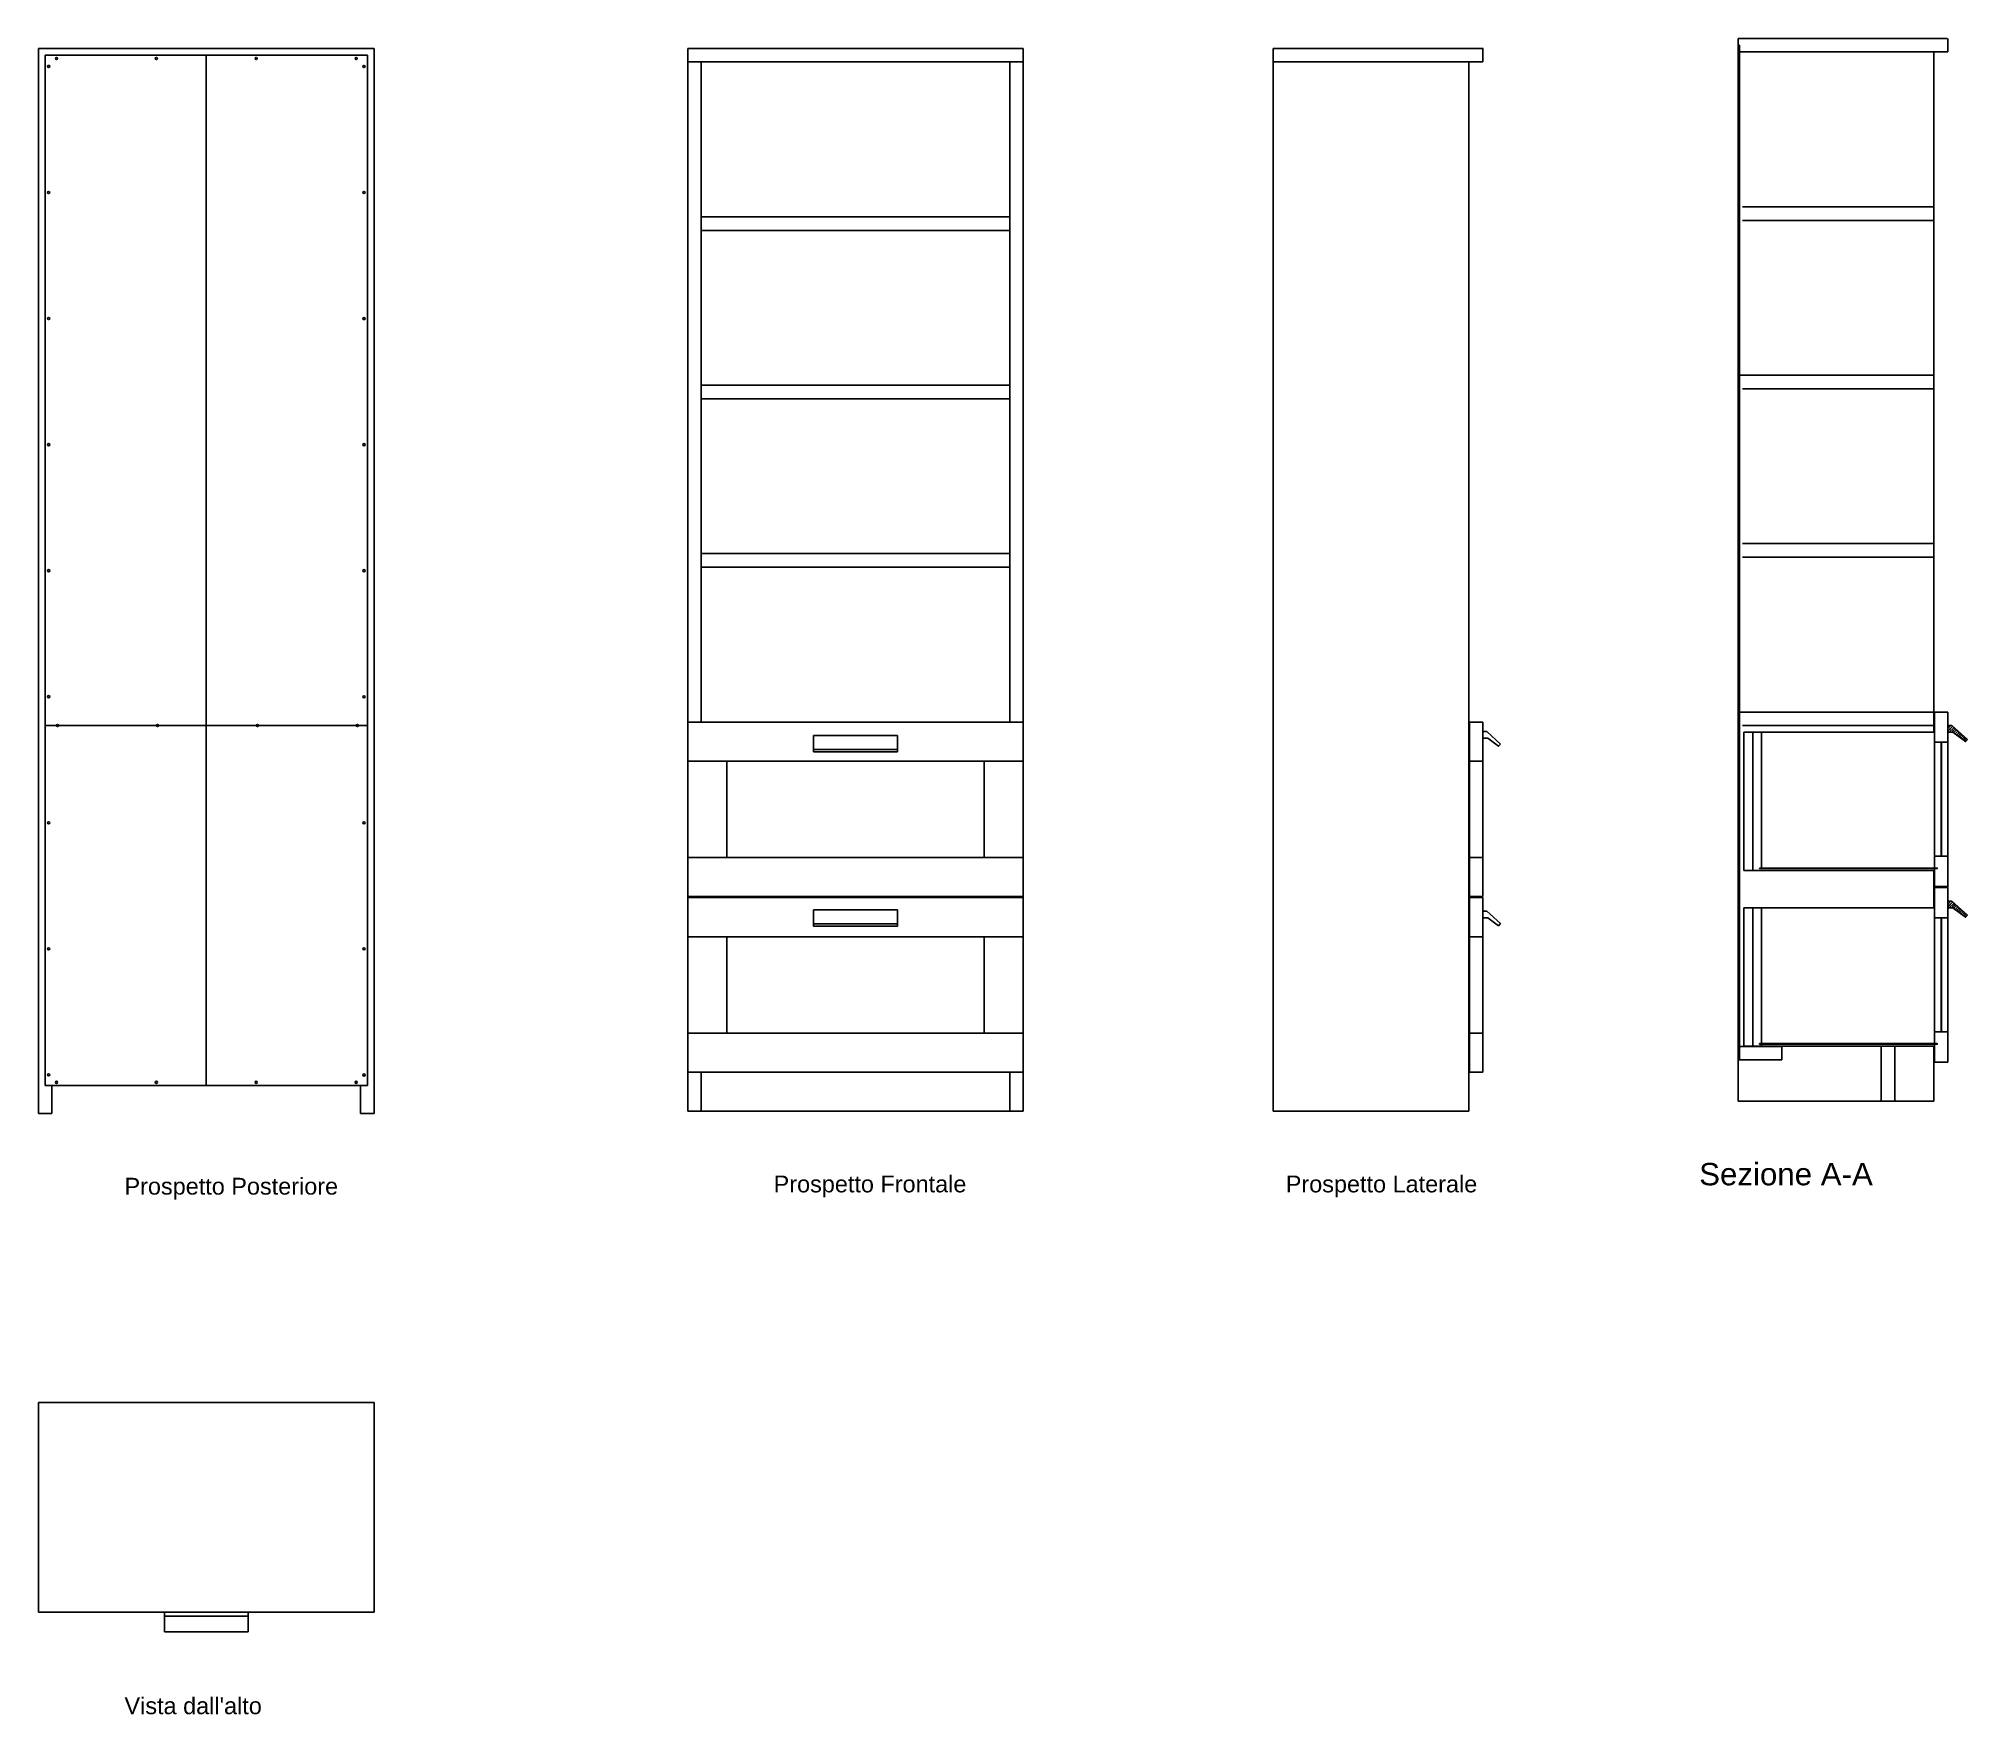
# Model space of a CAD drawing. Header units: millimetres. Extents: x 1805 to 5254, y 366 to 3363.
import ezdxf

# ---------------------------------------------------------------- set-up
doc = ezdxf.new("R2010")
doc.units = ezdxf.units.MM
doc.styles.get("Standard").update_dxf_attribs({"font": 'arial.ttf'})

# ---------------------------------------------------------------- blocks, each defined once
blk = doc.blocks.new('*U14')
blk.add_circle((0, 0), 1.91)
blk = doc.blocks.new('*U15')
at = {"color": 0, "linetype": 'ByBlock', "lineweight": -2, "transparency": 16777216}
for p in [(0, 1803), (0, 1577.625), (0, 1352.25), (0, 1126.875), (0, 901.5), (0, 676.125), (0, 450.75), (0, 225.375), (0, 0)]:
    blk.add_blockref('*U14', p, dxfattribs=at)
blk = doc.blocks.new('*U16')
blk.add_circle((0, 0), 1.91)
blk = doc.blocks.new('*U17')
at = {"color": 0, "linetype": 'ByBlock', "lineweight": -2, "transparency": 16777216}
for p in [(0, 1803), (0, 1577.625), (0, 1352.25), (0, 1126.875), (0, 901.5), (0, 676.125), (0, 450.75), (0, 225.375), (0, 0)]:
    blk.add_blockref('*U16', p, dxfattribs=at)
blk = doc.blocks.new('*U18')
blk.add_circle((0, 0), 1.91)
blk = doc.blocks.new('*U19')
at = {"color": 0, "linetype": 'ByBlock', "lineweight": -2, "transparency": 16777216}
for p in [(0, 0), (178.7, 0), (357.3, 0), (536, 0)]:
    blk.add_blockref('*U18', p, dxfattribs=at)
blk = doc.blocks.new('*U20')
blk.add_circle((0, 0), 1.91)
blk = doc.blocks.new('*U21')
at = {"color": 0, "linetype": 'ByBlock', "lineweight": -2, "transparency": 16777216}
for p in [(0, 0), (178.7, 0), (357.3, 0), (536, 0)]:
    blk.add_blockref('*U20', p, dxfattribs=at)
blk = doc.blocks.new('*U22')
blk.add_circle((0, 0), 1.91)
blk = doc.blocks.new('*U23')
at = {"color": 0, "linetype": 'ByBlock', "lineweight": -2, "transparency": 16777216}
for p in [(0, 0), (178.7, 0), (357.3, 0), (536, 0)]:
    blk.add_blockref('*U22', p, dxfattribs=at)

msp = doc.modelspace()

# ---------------------------------------------------------------- hatches: boundary and pattern name
h = msp.add_hatch()
h.set_pattern_fill('ANSI36', color=256)
h.set_pattern_definition([(45, (93.5545, 1021.8702), (1.683798, 6.173926), [7.9375, -1.5875, 0, -1.5875])])
h.paths.add_polyline_path([(5226.2, 2134.5), (5219.2, 2134.5), (5219.2, 2122.5), (5228, 2122.5), (5250.8, 2105.6), (5254.2, 2109.4)])
h = msp.add_hatch()
h.set_pattern_fill('ANSI36', color=256)
h.set_pattern_definition([(45, (93.5545, 707.8702), (1.683798, 6.173926), [7.9375, -1.5875, 0, -1.5875])])
h.paths.add_polyline_path([(5226.2, 1820.5), (5219.2, 1820.5), (5219.2, 1808.5), (5228, 1808.5), (5250.8, 1791.6), (5254.2, 1795.4)])

# ---------------------------------------------------------------- linework, layer by layer
for p, q in [((4844.2, 3362.6), (4844.2, 1462.6)), ((4844.2, 3362.6), (5218.2, 3362.6)), ((4846.8, 3350.5), (4844.2, 3350.6)), ((4846.8, 3350.5), (4846.8, 1536.8)), ((5219.2, 3362.6), (5219.2, 3338.6)), ((1804.7, 3344.7), (1804.7, 2136.7)), ((2404.7, 3344.7), (1804.7, 3344.7)), ((1816.7, 3332.7), (1816.7, 1490.7)), ((2392.7, 3332.7), (1816.7, 3332.7)), ((2104.7, 3332.7), (2104.7, 1490.7)), ((2392.7, 1490.7), (2392.7, 3332.7)), ((2404.7, 2136.7), (2404.7, 3344.7)), ((2965.6, 3344.7), (2965.6, 2140.7)), ((3565.6, 3344.7), (2965.6, 3344.7)), ((3565.6, 3320.7), (2965.6, 3320.7)), ((2989.6, 3320.7), (2989.6, 2140.7)), ((3541.6, 2140.7), (3541.6, 3320.7)), ((3565.6, 2140.7), (3565.6, 3344.7)), ((4012.5, 3344.7), (4388.1, 3344.7)), ((4012.5, 3344.7), (4012.5, 1444.7)), ((4387.5, 3320.7), (4012.5, 3320.7)), ((4362.5, 3320.7), (4362.5, 1444.7)), ((4387.5, 3344.7), (4387.5, 3320.7)), ((5219.2, 3338.6), (4846.8, 3338.9)), ((5194.2, 2158.6), (5194.2, 3338.6)), ((2989.6, 3043.7), (3541.6, 3043.7)), ((4852.2, 3061.6), (5194.2, 3061.6)), ((4852.2, 3037.6), (5194.2, 3037.6)), ((2989.6, 3019.7), (3541.6, 3019.7)), ((4852.2, 2760.6), (4844.2, 2760.6)), ((4852.2, 2760.6), (5194.2, 2760.6)), ((2989.6, 2742.7), (3541.6, 2742.7)), ((4852.2, 2736.6), (5194.2, 2736.6)), ((2989.6, 2718.7), (3541.6, 2718.7)), ((4852.2, 2459.6), (5194.2, 2459.6)), ((2989.6, 2441.7), (3541.6, 2441.7)), ((2989.6, 2417.7), (3541.6, 2417.7)), ((4852.2, 2435.6), (5194.2, 2435.6)), ((2965.6, 2140.7), (2965.6, 1444.7)), ((2965.6, 2140.7), (3565.6, 2140.7)), ((3565.6, 1444.7), (3565.6, 2140.7)), ((4363.5, 2140.7), (4387.5, 2140.7)), ((4363.5, 2140.7), (4363.5, 1828.7)), ((4387.5, 2140.7), (4387.5, 1828.7)), ((4852.2, 2158.6), (4844.2, 2158.6)), ((4852.2, 2158.6), (5194.2, 2158.6)), ((5194.2, 2158.6), (5194.2, 2134.6)), ((5195.2, 2158.6), (5219.2, 2158.6)), ((5195.2, 2158.6), (5195.2, 1887.6)), ((5195.2, 2158.6), (5195.2, 1879.7)), ((5219.2, 2158.6), (5219.2, 1846.6)), ((1804.7, 2136.7), (1804.7, 1440.7)), ((2392.7, 2134.5), (1816.7, 2134.5)), ((2404.7, 1440.7), (2404.7, 2136.7)), ((4394.5, 2123.6), (4418.9, 2101.2)), ((4414.1, 2106.1), (4414.1, 2106.1)), ((4414.1, 2106.1), (4414.1, 2106.1)), ((4852.2, 2134.6), (5194.2, 2134.6)), ((4854.2, 2122.5), (4854.2, 1875.1)), ((4854.2, 2122.5), (4854.2, 1875.1)), ((5195.2, 2122.5), (4854.2, 2122.5)), ((4870.2, 2122.5), (4870.2, 1875.1)), ((4886.2, 2122.5), (4886.2, 1879.7)), ((5194.2, 2134.6), (5194.2, 2122.5)), ((5195.2, 2104.6), (5219.2, 2104.6)), ((5199.2, 2104.6), (5215.2, 2104.6)), ((5207.2, 1900.6), (5207.2, 2104.6)), ((5208.1, 2104.6), (5208.1, 1900.6)), ((5226.2, 2134.5), (5254.2, 2109.4)), ((5245.8, 2116.9), (5245.8, 2116.9)), ((5245.8, 2116.9), (5245.8, 2116.9)), ((2965.6, 2070.7), (3565.6, 2070.7)), ((3035.6, 2070.7), (3035.6, 1898.7)), ((3495.6, 1898.7), (3495.6, 2070.7)), ((4363.5, 2070.7), (4387.5, 2070.7)), ((2965.6, 1898.7), (3565.6, 1898.7)), ((4363.5, 1898.7), (4387.5, 1898.7)), ((5195.2, 1900.6), (5219.2, 1900.6)), ((5199.2, 1900.6), (5215.2, 1900.6)), ((4854.2, 1875.1), (5195.2, 1875.1)), ((5194, 1875.1), (5194, 1808.5)), ((5195.2, 1878.6), (5195.2, 1875.1)), ((2965.6, 1828.7), (3565.6, 1828.7)), ((4363.5, 1828.7), (4387.5, 1828.7)), ((5195.2, 1846.6), (5219.2, 1846.6)), ((5195.2, 1844.6), (5219.2, 1844.6)), ((5195.2, 1844.6), (5195.2, 1573.6)), ((5195.2, 1844.6), (5195.2, 1565.7)), ((5219.2, 1844.6), (5219.2, 1532.6)), ((2965.6, 1826.7), (3565.6, 1826.7)), ((4363.5, 1826.7), (4387.5, 1826.7)), ((4363.5, 1826.7), (4363.5, 1514.7)), ((4387.5, 1826.7), (4387.5, 1514.7)), ((4394.5, 1802.7), (4418.9, 1780.2)), ((4854.2, 1808.5), (4854.2, 1561.1)), ((5195.2, 1808.5), (4854.2, 1808.5)), ((4870.2, 1808.5), (4870.2, 1561.1)), ((4886.2, 1808.5), (4886.2, 1565.7)), ((5226.2, 1820.5), (5254.2, 1795.4)), ((5245.8, 1802.9), (5245.8, 1802.9)), ((5245.8, 1802.9), (5245.8, 1802.9)), ((4414.1, 1785.1), (4414.1, 1785.1)), ((4414.1, 1785.1), (4414.1, 1785.1)), ((5195.2, 1790.6), (5219.2, 1790.6)), ((5199.2, 1790.6), (5215.2, 1790.6)), ((5207.2, 1586.6), (5207.2, 1790.6)), ((5208.1, 1790.6), (5208.1, 1586.6)), ((2965.6, 1756.7), (3565.6, 1756.7)), ((3035.6, 1756.7), (3035.6, 1584.7)), ((3495.6, 1584.7), (3495.6, 1756.7)), ((4363.5, 1756.7), (4387.5, 1756.7)), ((2965.6, 1584.7), (3565.6, 1584.7)), ((4363.5, 1584.7), (4387.5, 1584.7)), ((4886.2, 1561.1), (4854.2, 1561.1)), ((4886.2, 1564.6), (4886.2, 1561.1)), ((4886.2, 1561.1), (5195.2, 1561.1)), ((5100.2, 1561.1), (5100.2, 1462.6)), ((5124.2, 1561.1), (5124.2, 1462.6)), ((5194.2, 1561.1), (5194.2, 1462.6)), ((5195.2, 1586.6), (5219.2, 1586.6)), ((5195.2, 1564.6), (5195.2, 1561.1)), ((5195.2, 1561.1), (5195.2, 1532.6)), ((5199.2, 1586.6), (5215.2, 1586.6)), ((4846.8, 1536.8), (4844.2, 1536.8)), ((5195.2, 1532.6), (5219.2, 1532.6)), ((2392.7, 1490.7), (1816.7, 1490.7)), ((1828.7, 1490.7), (1828.7, 1440.7)), ((2380.7, 1440.7), (2380.7, 1490.7)), ((2965.6, 1514.7), (3565.6, 1514.7)), ((2989.6, 1514.7), (2989.6, 1444.7)), ((3541.6, 1444.7), (3541.6, 1514.7)), ((4363.5, 1514.7), (4362.5, 1514.7)), ((4363.5, 1514.7), (4387.5, 1514.7)), ((4844.2, 1462.6), (5194.2, 1462.6)), ((4874.5, 1462.6), (4868.8, 1462.6)), ((4874.5, 1462.6), (4880.3, 1462.6)), ((4885, 1462.6), (4879.2, 1462.6)), ((4885, 1462.6), (4890.7, 1462.6)), ((5153.5, 1462.6), (5147.7, 1462.6)), ((5153.5, 1462.6), (5159.2, 1462.6)), ((5163.9, 1462.6), (5158.2, 1462.6)), ((5163.9, 1462.6), (5169.7, 1462.6)), ((1828.7, 1440.7), (1804.7, 1440.7)), ((1816.7, 1440.7), (1811, 1440.7)), ((1816.7, 1440.7), (1822.5, 1440.7)), ((2380.7, 1440.7), (2404.7, 1440.7)), ((2392.7, 1440.7), (2387, 1440.7)), ((2392.7, 1440.7), (2398.5, 1440.7)), ((2989.6, 1444.7), (2965.6, 1444.7)), ((2977.6, 1444.7), (2971.9, 1444.7)), ((2977.6, 1444.7), (2983.4, 1444.7)), ((2989.6, 1444.7), (3541.6, 1444.7)), ((3541.6, 1444.7), (3565.6, 1444.7)), ((3553.6, 1444.7), (3547.9, 1444.7)), ((3553.6, 1444.7), (3559.4, 1444.7)), ((4012.5, 1444.7), (4362.5, 1444.7)), ((4042.8, 1444.7), (4037.1, 1444.7)), ((4042.8, 1444.7), (4048.5, 1444.7)), ((4053.3, 1444.7), (4047.5, 1444.7)), ((4053.3, 1444.7), (4059, 1444.7)), ((4321.8, 1444.7), (4316, 1444.7)), ((4321.8, 1444.7), (4327.5, 1444.7)), ((4332.2, 1444.7), (4326.5, 1444.7)), ((4332.2, 1444.7), (4338, 1444.7)), ((1804.7, 549.4), (1804.7, 924.4)), ((1804.7, 924.4), (2404.7, 924.4)), ((2404.7, 549.4), (2404.7, 924.4)), ((1804.7, 549.4), (2404.7, 549.4)), ((2029.7, 525.3), (2029.7, 549.4)), ((2029.7, 514.2), (2029.7, 549.4)), ((2179.7, 542.2), (2029.7, 542.2)), ((2179.7, 525.3), (2179.7, 549.4)), ((2179.7, 514.2), (2179.7, 549.4)), ((2179.7, 514.4), (2029.7, 514.4))]:
    msp.add_line(p, q)
for points in [[(3190.6, 2116.7), (3340.6, 2116.7)], [(3190.6, 2116.7), (3190.6, 2087.6), (3340.6, 2087.6), (3340.6, 2116.7)], [(4387.5, 2123.6), (4394.5, 2123.6)], [(4387.5, 2111.6), (4396.3, 2111.6), (4415.5, 2097.4), (4418.9, 2101.2)], [(5219.2, 2134.5), (5226.2, 2134.5)], [(5219.2, 2122.5), (5228, 2122.5), (5250.8, 2105.6), (5254.2, 2109.4)], [(3190.6, 2091.6), (3340.6, 2091.6)], [(5195.2, 1879.7), (5195.2, 1900.6), (5219.2, 1900.6), (5219.2, 1846.6), (5195.2, 1846.6), (5195.2, 1878.6)], [(3190.6, 1804.7), (3340.6, 1804.7)], [(3190.6, 1804.7), (3190.6, 1775.6), (3340.6, 1775.6), (3340.6, 1804.7)], [(4387.5, 1802.7), (4394.5, 1802.7)], [(5219.2, 1820.5), (5226.2, 1820.5)], [(5219.2, 1808.5), (5228, 1808.5), (5250.8, 1791.6), (5254.2, 1795.4)], [(3190.6, 1779.6), (3340.6, 1779.6)], [(4387.5, 1790.7), (4396.3, 1790.7), (4415.5, 1776.4), (4418.9, 1780.2)], [(4846.8, 1560.8), (4846.8, 1536.8), (4922.2, 1536.8), (4922.2, 1560.8), (4846.8, 1560.8)]]:
    msp.add_lwpolyline(points)
for points in [[(4882.6, 1879.7), (5200.3, 1879.7), (5200.3, 1878.6), (4882.6, 1878.6)], [(4882.6, 1565.7), (5200.3, 1565.7), (5200.3, 1564.6), (4882.6, 1564.6)]]:
    msp.add_lwpolyline(points, close=True)

# ---------------------------------------------------------------- block references
for name, p in [('*U15', (1822.7, 1509.8)), ('*U17', (2386.6, 1509.7)), ('*U23', (1838.8, 2134.5)), ('*U19', (1836.7, 1496.5))]:
    msp.add_blockref(name, p)
at = {"xscale": -1, "rotation": 180}
msp.add_blockref('*U21', (1836.7, 3327), dxfattribs=at)

# ---------------------------------------------------------------- texts
at = {"attachment_point": 1}
for s, width, insert, char_height in [('Sezione A-A', 745.619, (4774.5, 1352.4), 40), ('Prospetto Posteriore', 562.538, (1958.4, 1325.8), 30), ('Prospetto Frontale', 562.538, (3119.3, 1329.8), 30), ('Prospetto Laterale', 562.538, (4035.2, 1329.8), 30), ("Vista dall'alto", 562.538, (1958.4, 396.9), 30)]:
    msp.add_mtext_dynamic_manual_height_columns(s, width=width, gutter_width=12.5, heights=[0], dxfattribs=dict(at, insert=insert, char_height=char_height))

doc.saveas('drawing.dxf')
